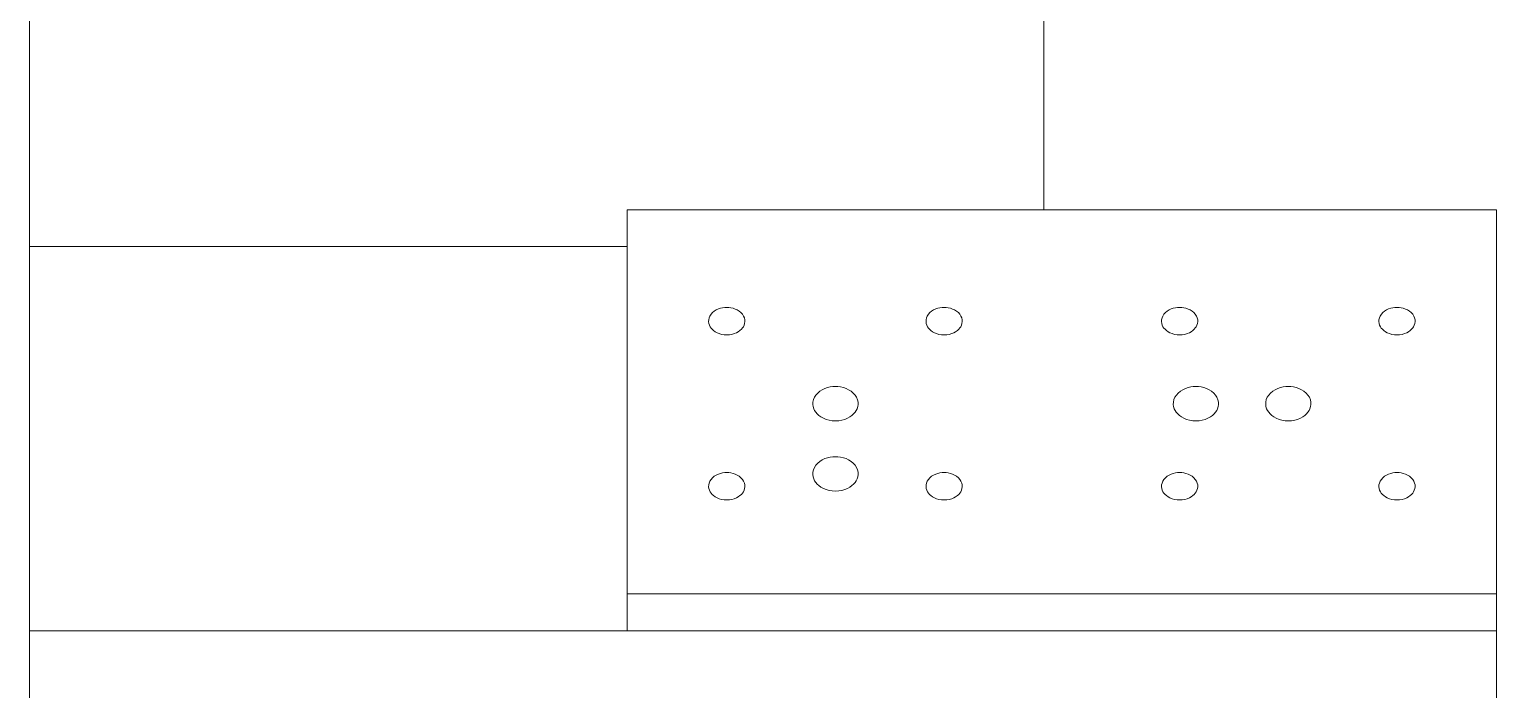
# Model space of a CAD drawing. Extents: x -345393 to -54719, y 203828 to 476815.
# Drawn here: x -321482.8 to -321320.8, y 230057.8 to 230130.6 of the extents above; entities that cross this region are included whole.
import ezdxf

# ---------------------------------------------------------------- set-up
doc = ezdxf.new("R2010")
doc.units = 0
doc.header["$LTSCALE"] = 1000
doc.header["$MEASUREMENT"] = 0
doc.layers.get('0').update_dxf_attribs({"color": 252, "linetype": 'CONTINUOUS'})
doc.layers.add('暖通-水-设备', color=3, linetype='CONTINUOUS', lineweight=20)

# ---------------------------------------------------------------- blocks, each defined once
blk = doc.blocks.new('A$C759C1080')
at = {"color": 95}
for p, q in [((1242.14, -934.2), (1242.14, -438.93)), ((1354.14, -510.7), (1354.14, -486.43)), ((1308.14, -552.46), (1308.14, -510.7)), ((1308.14, -510.7), (1404.14, -510.7)), ((1404.14, -597.07), (1404.14, -510.7)), ((1242.14, -514.36), (1308.14, -514.36)), ((1308.14, -548.8), (1404.14, -548.8)), ((1242.14, -552.46), (1404.14, -552.46))]:
    blk.add_line(p, q, dxfattribs=at)
at = {"color": 95, "flags": 128}
for points in [[(1319.14, -523.12), (1318.85, -523.1), (1318.57, -523.06), (1318.31, -522.99), (1318.07, -522.91), (1317.86, -522.8), (1317.68, -522.68), (1317.53, -522.56), (1317.4, -522.44), (1317.3, -522.3), (1317.22, -522.15), (1317.17, -521.98), (1317.14, -521.8), (1317.15, -521.62), (1317.2, -521.43), (1317.28, -521.25), (1317.41, -521.07), (1317.57, -520.91), (1317.76, -520.76), (1317.98, -520.64), (1318.21, -520.54), (1318.44, -520.47), (1318.68, -520.42), (1318.91, -520.4), (1319.14, -520.39)], [(1319.14, -520.39), (1319.37, -520.4), (1319.59, -520.42), (1319.83, -520.47), (1320.07, -520.55), (1320.3, -520.64), (1320.52, -520.76), (1320.71, -520.91), (1320.87, -521.07), (1321, -521.25), (1321.08, -521.43), (1321.13, -521.62), (1321.14, -521.8), (1321.11, -521.98), (1321.05, -522.15), (1320.97, -522.3), (1320.87, -522.43), (1320.75, -522.56), (1320.6, -522.68), (1320.41, -522.8), (1320.21, -522.91), (1319.97, -522.99), (1319.7, -523.06), (1319.43, -523.1), (1319.14, -523.12)], [(1343.14, -523.12), (1342.85, -523.1), (1342.57, -523.06), (1342.31, -522.99), (1342.07, -522.91), (1341.86, -522.8), (1341.68, -522.68), (1341.53, -522.56), (1341.4, -522.44), (1341.3, -522.3), (1341.22, -522.15), (1341.17, -521.98), (1341.14, -521.8), (1341.15, -521.62), (1341.2, -521.43), (1341.28, -521.25), (1341.41, -521.07), (1341.57, -520.91), (1341.76, -520.76), (1341.98, -520.64), (1342.21, -520.54), (1342.44, -520.47), (1342.68, -520.42), (1342.91, -520.4), (1343.14, -520.39)], [(1343.14, -520.39), (1343.37, -520.4), (1343.59, -520.42), (1343.83, -520.47), (1344.07, -520.55), (1344.3, -520.64), (1344.52, -520.76), (1344.71, -520.91), (1344.87, -521.07), (1345, -521.25), (1345.08, -521.43), (1345.13, -521.62), (1345.14, -521.8), (1345.11, -521.98), (1345.05, -522.15), (1344.97, -522.3), (1344.87, -522.43), (1344.75, -522.56), (1344.6, -522.68), (1344.41, -522.8), (1344.21, -522.91), (1343.97, -522.99), (1343.7, -523.06), (1343.43, -523.1), (1343.14, -523.12)], [(1369.14, -523.12), (1368.85, -523.1), (1368.57, -523.06), (1368.31, -522.99), (1368.07, -522.91), (1367.86, -522.8), (1367.68, -522.68), (1367.53, -522.56), (1367.4, -522.44), (1367.3, -522.3), (1367.22, -522.15), (1367.17, -521.98), (1367.14, -521.8), (1367.15, -521.62), (1367.2, -521.43), (1367.28, -521.25), (1367.41, -521.07), (1367.57, -520.91), (1367.76, -520.76), (1367.98, -520.64), (1368.21, -520.54), (1368.44, -520.47), (1368.68, -520.42), (1368.91, -520.4), (1369.14, -520.39)], [(1369.14, -520.39), (1369.37, -520.4), (1369.59, -520.42), (1369.83, -520.47), (1370.07, -520.55), (1370.3, -520.64), (1370.52, -520.76), (1370.71, -520.91), (1370.87, -521.07), (1371, -521.25), (1371.08, -521.43), (1371.13, -521.62), (1371.14, -521.8), (1371.11, -521.98), (1371.05, -522.15), (1370.97, -522.3), (1370.87, -522.43), (1370.75, -522.56), (1370.6, -522.68), (1370.41, -522.8), (1370.21, -522.91), (1369.97, -522.99), (1369.7, -523.06), (1369.43, -523.1), (1369.14, -523.12)], [(1393.14, -523.12), (1392.85, -523.1), (1392.57, -523.06), (1392.31, -522.99), (1392.07, -522.91), (1391.86, -522.8), (1391.68, -522.68), (1391.53, -522.56), (1391.4, -522.44), (1391.3, -522.3), (1391.22, -522.15), (1391.17, -521.98), (1391.14, -521.8), (1391.15, -521.62), (1391.2, -521.43), (1391.28, -521.25), (1391.41, -521.07), (1391.57, -520.91), (1391.76, -520.76), (1391.98, -520.64), (1392.21, -520.54), (1392.44, -520.47), (1392.68, -520.42), (1392.91, -520.4), (1393.14, -520.39)], [(1393.14, -520.39), (1393.37, -520.4), (1393.59, -520.42), (1393.83, -520.47), (1394.07, -520.55), (1394.3, -520.64), (1394.52, -520.76), (1394.71, -520.91), (1394.87, -521.07), (1395, -521.25), (1395.08, -521.43), (1395.13, -521.62), (1395.14, -521.8), (1395.11, -521.98), (1395.05, -522.15), (1394.97, -522.3), (1394.87, -522.43), (1394.75, -522.56), (1394.6, -522.68), (1394.41, -522.8), (1394.21, -522.91), (1393.97, -522.99), (1393.7, -523.06), (1393.43, -523.1), (1393.14, -523.12)], [(1331.14, -531.64), (1330.78, -531.62), (1330.43, -531.57), (1330.11, -531.49), (1329.81, -531.38), (1329.54, -531.25), (1329.32, -531.1), (1329.13, -530.95), (1328.97, -530.79), (1328.84, -530.62), (1328.74, -530.43), (1328.67, -530.22), (1328.64, -530), (1328.65, -529.77), (1328.71, -529.53), (1328.82, -529.3), (1328.98, -529.08), (1329.18, -528.88), (1329.42, -528.7), (1329.69, -528.55), (1329.98, -528.43), (1330.27, -528.34), (1330.56, -528.28), (1330.85, -528.24), (1331.14, -528.23)], [(1331.14, -528.23), (1331.42, -528.24), (1331.71, -528.27), (1332.01, -528.34), (1332.31, -528.43), (1332.59, -528.55), (1332.86, -528.7), (1333.1, -528.88), (1333.31, -529.08), (1333.46, -529.3), (1333.57, -529.54), (1333.63, -529.77), (1333.64, -530), (1333.6, -530.22), (1333.53, -530.43), (1333.43, -530.62), (1333.31, -530.79), (1333.15, -530.95), (1332.96, -531.1), (1332.73, -531.25), (1332.47, -531.38), (1332.17, -531.49), (1331.84, -531.57), (1331.5, -531.62), (1331.14, -531.64)], [(1370.94, -531.64), (1370.58, -531.62), (1370.23, -531.57), (1369.91, -531.49), (1369.61, -531.38), (1369.34, -531.25), (1369.12, -531.1), (1368.93, -530.95), (1368.77, -530.79), (1368.64, -530.62), (1368.54, -530.43), (1368.47, -530.22), (1368.44, -530), (1368.45, -529.77), (1368.51, -529.53), (1368.62, -529.3), (1368.78, -529.08), (1368.98, -528.88), (1369.22, -528.7), (1369.49, -528.55), (1369.78, -528.43), (1370.07, -528.34), (1370.36, -528.28), (1370.65, -528.24), (1370.94, -528.23)], [(1370.94, -528.23), (1371.22, -528.24), (1371.51, -528.27), (1371.81, -528.34), (1372.11, -528.43), (1372.39, -528.55), (1372.66, -528.7), (1372.9, -528.88), (1373.11, -529.08), (1373.26, -529.3), (1373.37, -529.54), (1373.43, -529.77), (1373.44, -530), (1373.4, -530.22), (1373.33, -530.43), (1373.23, -530.62), (1373.11, -530.79), (1372.95, -530.95), (1372.76, -531.1), (1372.53, -531.25), (1372.27, -531.38), (1371.97, -531.49), (1371.64, -531.57), (1371.3, -531.62), (1370.94, -531.64)], [(1381.14, -531.64), (1380.78, -531.62), (1380.43, -531.57), (1380.11, -531.49), (1379.81, -531.38), (1379.54, -531.25), (1379.32, -531.1), (1379.13, -530.95), (1378.97, -530.79), (1378.84, -530.62), (1378.74, -530.43), (1378.67, -530.22), (1378.64, -530), (1378.65, -529.77), (1378.71, -529.53), (1378.82, -529.3), (1378.98, -529.08), (1379.18, -528.88), (1379.42, -528.7), (1379.69, -528.55), (1379.98, -528.43), (1380.27, -528.34), (1380.56, -528.28), (1380.85, -528.24), (1381.14, -528.23)], [(1381.14, -528.23), (1381.42, -528.24), (1381.71, -528.27), (1382.01, -528.34), (1382.31, -528.43), (1382.59, -528.55), (1382.86, -528.7), (1383.1, -528.88), (1383.31, -529.08), (1383.46, -529.3), (1383.57, -529.54), (1383.63, -529.77), (1383.64, -530), (1383.6, -530.22), (1383.53, -530.43), (1383.43, -530.62), (1383.31, -530.79), (1383.15, -530.95), (1382.96, -531.1), (1382.73, -531.25), (1382.47, -531.38), (1382.17, -531.49), (1381.84, -531.57), (1381.5, -531.62), (1381.14, -531.64)], [(1331.14, -538.6), (1330.78, -538.58), (1330.43, -538.53), (1330.11, -538.44), (1329.81, -538.33), (1329.54, -538.2), (1329.32, -538.06), (1329.13, -537.91), (1328.97, -537.75), (1328.84, -537.57), (1328.74, -537.39), (1328.67, -537.18), (1328.64, -536.96), (1328.65, -536.72), (1328.71, -536.49), (1328.82, -536.26), (1328.98, -536.04), (1329.18, -535.83), (1329.42, -535.66), (1329.69, -535.51), (1329.98, -535.38), (1330.27, -535.29), (1330.56, -535.23), (1330.85, -535.2), (1331.14, -535.19)], [(1331.14, -535.19), (1331.42, -535.2), (1331.71, -535.23), (1332.01, -535.29), (1332.31, -535.38), (1332.59, -535.5), (1332.86, -535.66), (1333.1, -535.84), (1333.31, -536.04), (1333.46, -536.26), (1333.57, -536.49), (1333.63, -536.73), (1333.64, -536.96), (1333.6, -537.18), (1333.53, -537.39), (1333.43, -537.57), (1333.31, -537.74), (1333.15, -537.9), (1332.96, -538.06), (1332.73, -538.21), (1332.47, -538.33), (1332.17, -538.44), (1331.84, -538.53), (1331.5, -538.58), (1331.14, -538.6)], [(1319.14, -539.48), (1318.85, -539.47), (1318.57, -539.43), (1318.31, -539.36), (1318.07, -539.27), (1317.86, -539.17), (1317.68, -539.05), (1317.53, -538.93), (1317.4, -538.8), (1317.3, -538.67), (1317.22, -538.51), (1317.17, -538.35), (1317.14, -538.17), (1317.15, -537.98), (1317.2, -537.8), (1317.28, -537.61), (1317.41, -537.44), (1317.57, -537.27), (1317.76, -537.13), (1317.98, -537.01), (1318.21, -536.91), (1318.44, -536.84), (1318.68, -536.79), (1318.91, -536.76), (1319.14, -536.76)], [(1319.14, -536.76), (1319.37, -536.76), (1319.59, -536.79), (1319.83, -536.84), (1320.07, -536.91), (1320.3, -537.01), (1320.52, -537.13), (1320.71, -537.28), (1320.87, -537.44), (1321, -537.61), (1321.08, -537.8), (1321.13, -537.99), (1321.14, -538.17), (1321.11, -538.35), (1321.05, -538.51), (1320.97, -538.67), (1320.87, -538.8), (1320.75, -538.93), (1320.6, -539.05), (1320.41, -539.17), (1320.21, -539.27), (1319.97, -539.36), (1319.7, -539.43), (1319.43, -539.47), (1319.14, -539.48)], [(1343.14, -539.48), (1342.85, -539.47), (1342.57, -539.43), (1342.31, -539.36), (1342.07, -539.27), (1341.86, -539.17), (1341.68, -539.05), (1341.53, -538.93), (1341.4, -538.8), (1341.3, -538.67), (1341.22, -538.51), (1341.17, -538.35), (1341.14, -538.17), (1341.15, -537.98), (1341.2, -537.8), (1341.28, -537.61), (1341.41, -537.44), (1341.57, -537.27), (1341.76, -537.13), (1341.98, -537.01), (1342.21, -536.91), (1342.44, -536.84), (1342.68, -536.79), (1342.91, -536.76), (1343.14, -536.76)], [(1343.14, -536.76), (1343.37, -536.76), (1343.59, -536.79), (1343.83, -536.84), (1344.07, -536.91), (1344.3, -537.01), (1344.52, -537.13), (1344.71, -537.28), (1344.87, -537.44), (1345, -537.61), (1345.08, -537.8), (1345.13, -537.99), (1345.14, -538.17), (1345.11, -538.35), (1345.05, -538.51), (1344.97, -538.67), (1344.87, -538.8), (1344.75, -538.93), (1344.6, -539.05), (1344.41, -539.17), (1344.21, -539.27), (1343.97, -539.36), (1343.7, -539.43), (1343.43, -539.47), (1343.14, -539.48)], [(1369.14, -539.48), (1368.85, -539.47), (1368.57, -539.43), (1368.31, -539.36), (1368.07, -539.27), (1367.86, -539.17), (1367.68, -539.05), (1367.53, -538.93), (1367.4, -538.8), (1367.3, -538.67), (1367.22, -538.51), (1367.17, -538.35), (1367.14, -538.17), (1367.15, -537.98), (1367.2, -537.8), (1367.28, -537.61), (1367.41, -537.44), (1367.57, -537.27), (1367.76, -537.13), (1367.98, -537.01), (1368.21, -536.91), (1368.44, -536.84), (1368.68, -536.79), (1368.91, -536.76), (1369.14, -536.76)], [(1369.14, -536.76), (1369.37, -536.76), (1369.59, -536.79), (1369.83, -536.84), (1370.07, -536.91), (1370.3, -537.01), (1370.52, -537.13), (1370.71, -537.28), (1370.87, -537.44), (1371, -537.61), (1371.08, -537.8), (1371.13, -537.99), (1371.14, -538.17), (1371.11, -538.35), (1371.05, -538.51), (1370.97, -538.67), (1370.87, -538.8), (1370.75, -538.93), (1370.6, -539.05), (1370.41, -539.17), (1370.21, -539.27), (1369.97, -539.36), (1369.7, -539.43), (1369.43, -539.47), (1369.14, -539.48)], [(1393.14, -539.48), (1392.85, -539.47), (1392.57, -539.43), (1392.31, -539.36), (1392.07, -539.27), (1391.86, -539.17), (1391.68, -539.05), (1391.53, -538.93), (1391.4, -538.8), (1391.3, -538.67), (1391.22, -538.51), (1391.17, -538.35), (1391.14, -538.17), (1391.15, -537.98), (1391.2, -537.8), (1391.28, -537.61), (1391.41, -537.44), (1391.57, -537.27), (1391.76, -537.13), (1391.98, -537.01), (1392.21, -536.91), (1392.44, -536.84), (1392.68, -536.79), (1392.91, -536.76), (1393.14, -536.76)], [(1393.14, -536.76), (1393.37, -536.76), (1393.59, -536.79), (1393.83, -536.84), (1394.07, -536.91), (1394.3, -537.01), (1394.52, -537.13), (1394.71, -537.28), (1394.87, -537.44), (1395, -537.61), (1395.08, -537.8), (1395.13, -537.99), (1395.14, -538.17), (1395.11, -538.35), (1395.05, -538.51), (1394.97, -538.67), (1394.87, -538.8), (1394.75, -538.93), (1394.6, -539.05), (1394.41, -539.17), (1394.21, -539.27), (1393.97, -539.36), (1393.7, -539.43), (1393.43, -539.47), (1393.14, -539.48)]]:
    blk.add_lwpolyline(points, dxfattribs=at)
blk = doc.blocks.new('PSRHH3602-LM1')
at = {"color": 95}
blk.add_blockref('A$C759C1080', (-2301.89, 2072.83), dxfattribs=at)

msp = doc.modelspace()

# ---------------------------------------------------------------- block references
at = {"layer": '暖通-水-设备', "yscale": 1.112820512818871}
msp.add_blockref('PSRHH3602-LM1', (-320423.07647, 228372.36292), dxfattribs=at)

doc.saveas('drawing.dxf')
